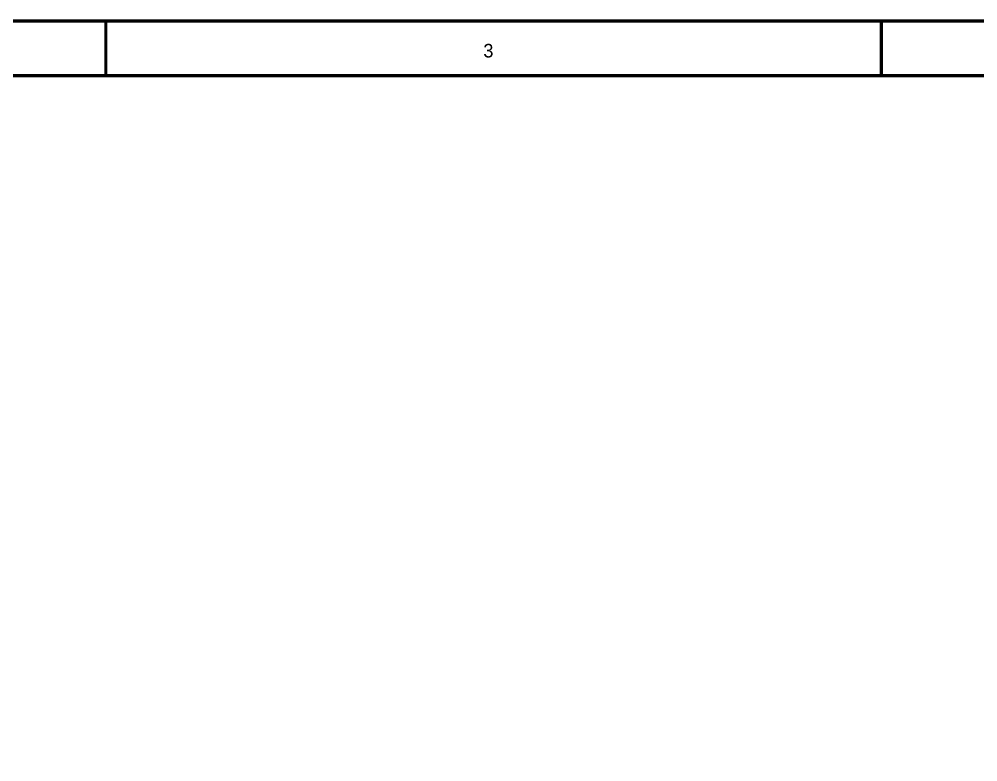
# Model space of a CAD drawing. Header units: inches. Extents: x 0 to 432, y 0 to 280.
# Drawn here: x 135.9 to 224.9, y 210.6 to 279.5 of the extents above; entities that cross this region are included whole.
import ezdxf

# ---------------------------------------------------------------- set-up
doc = ezdxf.new("R2010")
doc.units = ezdxf.units.IN
doc.layers.add('Sheet', color=255, linetype='Continuous')

msp = doc.modelspace()

# ---------------------------------------------------------------- linework, layer by layer
at = {"layer": 'Sheet'}
for points in [[(0, 279.378, 0.3, 0.3, 0), (431.8, 279.378, 0.3, 0.3, 0), (431.8, 0, 0.3, 0.3, 0), (0, 0, 0.3, 0.3, 0), (0, 279.378, 0.3, 0.3, 0)], [(0, 279.378, 0.0991, 0.0991, 0), (0, 0, 0.0991, 0.0991, 0), (431.8, 0, 0.0991, 0.0991, 0), (431.8, 279.378, 0.0991, 0.0991, 0), (0, 279.378, 0.0991, 0.0991, 0), (0, 279.378, 0.0991, 0.0991, 0)], [(5.099, 274.302, 0.3, 0.3, 0), (426.724, 274.302, 0.3, 0.3, 0), (426.724, 5.076, 0.3, 0.3, 0), (5.099, 5.076, 0.3, 0.3, 0), (5.099, 274.302, 0.3, 0.3, 0)], [(5.099, 274.302, 0.0991, 0.0991, 0), (5.099, 5.076, 0.0991, 0.0991, 0), (426.724, 5.076, 0.0991, 0.0991, 0), (426.724, 274.302, 0.0991, 0.0991, 0), (5.099, 274.302, 0.0991, 0.0991, 0), (5.099, 274.302, 0.0991, 0.0991, 0)]]:
    msp.add_lwpolyline(points, format="xyseb", close=True, dxfattribs=at)
for points in [[(143.933, 279.389, 0.3, 0.3, 0), (143.933, 274.302, 0.3, 0.3, 0)], [(215.9, 279.389, 0.3, 0.3, 0), (215.9, 274.302, 0.3, 0.3, 0)]]:
    msp.add_lwpolyline(points, format="xyseb", dxfattribs=at)

# ---------------------------------------------------------------- texts
msp.add_text('3', height=1.258, dxfattribs=at).set_placement((178.973, 275.986))

doc.saveas('drawing.dxf')
